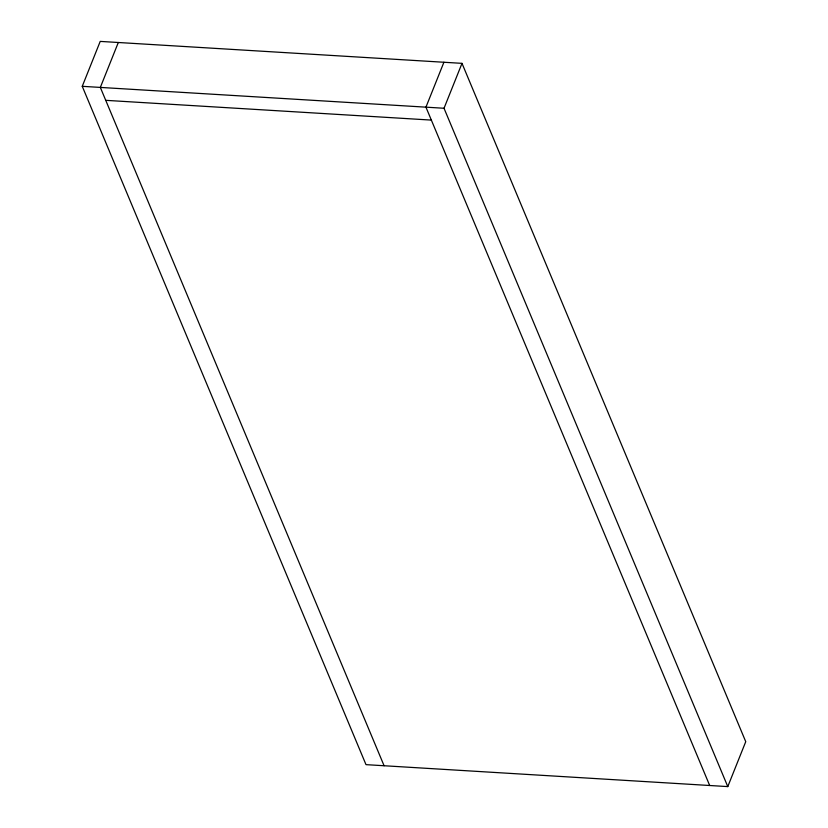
<?xml version="1.0" encoding="UTF-8"?>
<svg xmlns="http://www.w3.org/2000/svg" width="828" height="828" viewBox="0 0 828 828"><rect width="100%" height="100%" fill="white"/><g stroke="black" fill="none" stroke-linecap="round" stroke-linejoin="round"><path stroke-width="1.24" d="M82.251 86.319L100.219 41.4L462.003 63.352L745.749 741.681L727.781 786.6L365.997 764.648L82.251 86.319L444.025 108.261L727.781 786.6M118.311 42.497L100.333 87.416L384.089 765.745M443.911 62.255L425.944 107.164L709.689 785.503M444.025 108.261L462.003 63.352M105.746 100.333L431.347 120.091"/></g></svg>
